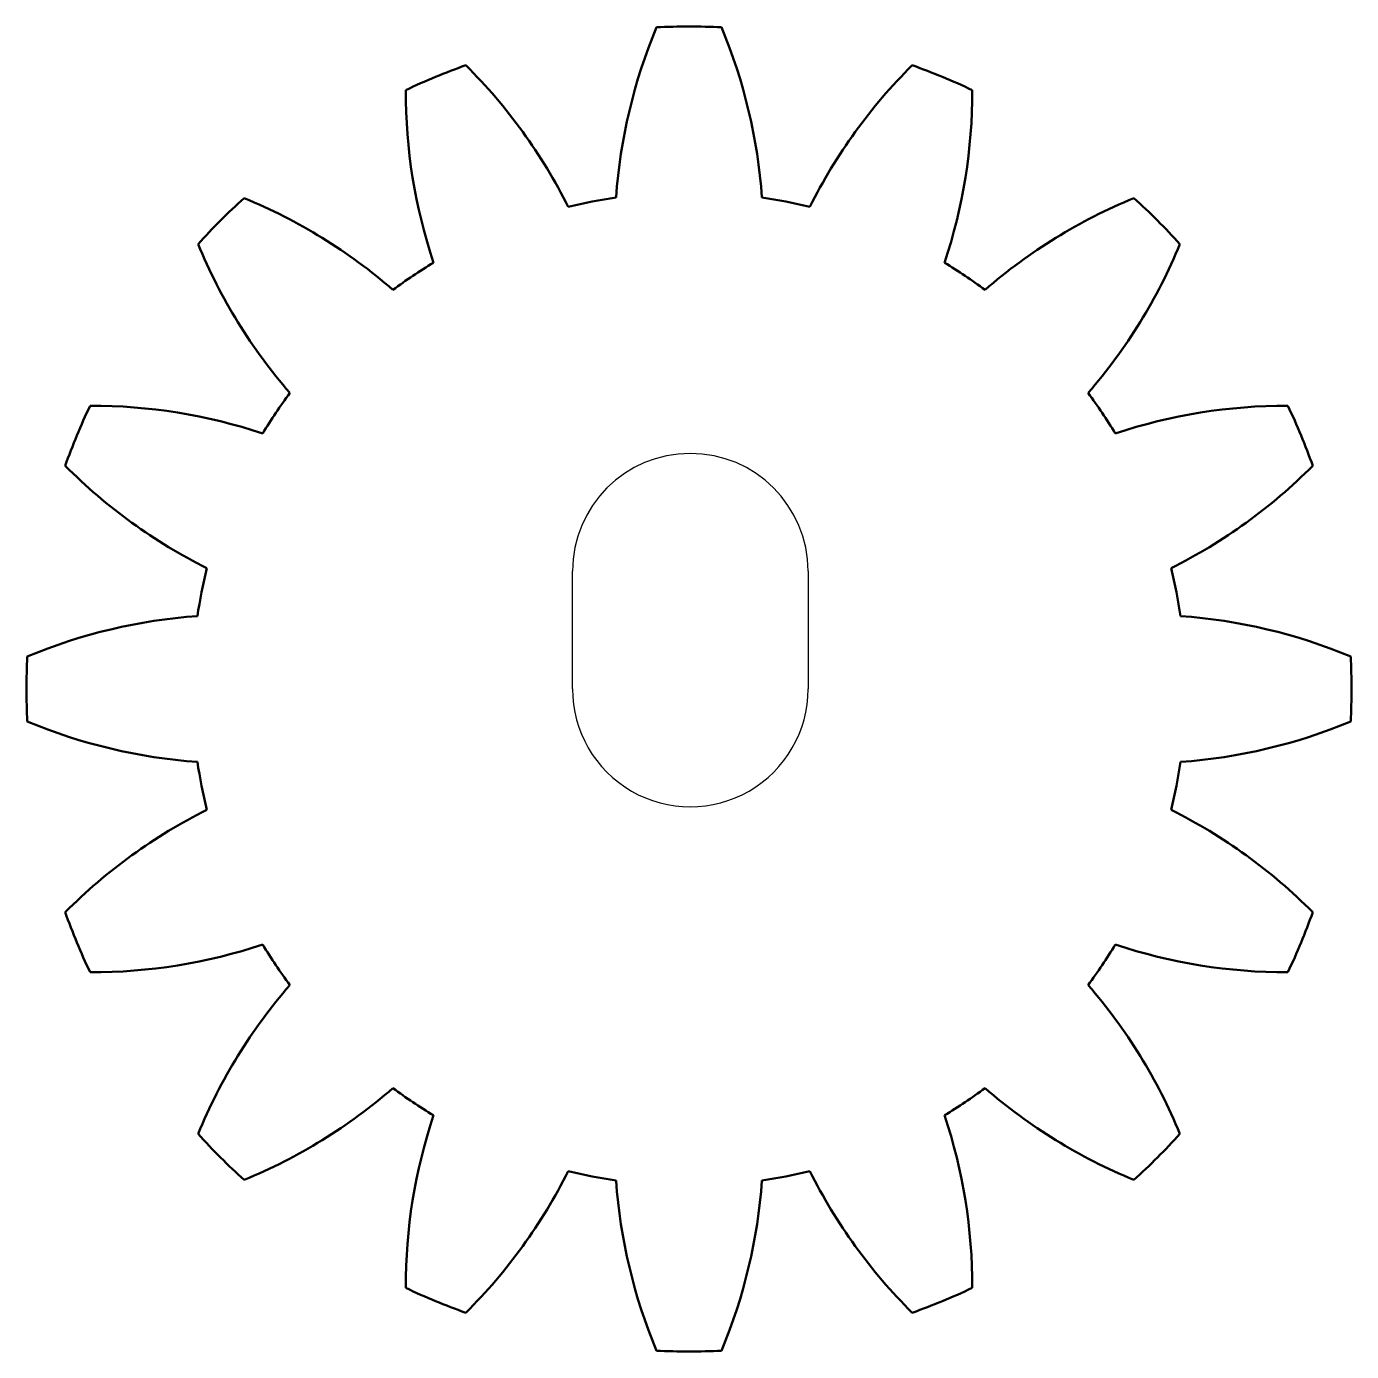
# Model space of a CAD drawing. Header units: millimetres. Extents: x 69.5 to 114.5, y 7.9 to 52.9.
import ezdxf

# ---------------------------------------------------------------- set-up
doc = ezdxf.new("R2010")
doc.units = ezdxf.units.MM
doc.header["$LTSCALE"] = 0.2
doc.layers.add('Visible (ISO)', color=7, linetype='Continuous', lineweight=50)

msp = doc.modelspace()

# ---------------------------------------------------------------- linework, layer by layer
for points in [[(88.064, 30.375), (88.064, 34.375)], [(96.064, 34.375), (96.064, 30.375)]]:
    msp.add_lwpolyline(points)
for centre, start, end in [((92.064, 34.375), 360, 180), ((92.064, 30.375), 179.9954, 360)]:
    msp.add_arc(centre, 4, start, end)
at = {"layer": 'Visible (ISO)'}
for centre, radius, start, end in [((107.845, 45.771), 18.346, 157.3242, 175.947), ((92.02, 30.375), 22.496, 87.1875, 92.8125), ((76.196, 45.771), 18.346, 4.053, 22.6758), ((92.02, 30.375), 22.496, 109.6875, 115.3125), ((71.509, 38.543), 18.346, 26.553, 45.1758), ((112.532, 38.543), 18.346, 134.8242, 153.447), ((92.02, 30.375), 22.496, 64.6875, 70.3125), ((100.749, 50.654), 18.346, 179.8242, 198.447), ((83.292, 50.654), 18.346, 341.553, 0.1758), ((92.02, 30.375), 22.496, 132.1875, 137.8125), ((69.944, 30.072), 18.346, 49.053, 67.6758), ((92.02, 30.375), 16.875, 98.4375, 104.0625), ((92.02, 30.375), 16.875, 75.9375, 81.5625), ((114.096, 30.072), 18.346, 112.3242, 130.947), ((92.02, 30.375), 22.496, 42.1875, 47.8125), ((92.324, 52.451), 18.346, 202.3242, 220.947), ((91.717, 52.451), 18.346, 319.053, 337.6758), ((92.02, 30.375), 16.875, 120.9375, 126.5625), ((92.02, 30.375), 16.875, 53.4375, 59.0625), ((92.02, 30.375), 16.875, 143.4375, 149.0625), ((92.02, 30.375), 16.875, 30.9375, 36.5625), ((92.02, 30.375), 22.496, 154.6875, 160.3125), ((71.741, 21.647), 18.346, 71.553, 90.1758), ((112.3, 21.647), 18.346, 89.8242, 108.447), ((92.02, 30.375), 22.496, 19.6875, 25.3125), ((83.852, 50.887), 18.346, 224.8242, 243.447), ((100.188, 50.887), 18.346, 296.553, 315.1758), ((92.02, 30.375), 16.875, 165.9375, 171.5625), ((92.02, 30.375), 16.875, 8.4375, 14.0625), ((76.625, 14.551), 18.346, 94.053, 112.6758), ((107.416, 14.551), 18.346, 67.3242, 85.947), ((92.02, 30.375), 22.496, 177.1875, 182.8125), ((92.02, 30.375), 22.496, 357.1875, 2.8125), ((76.625, 46.199), 18.346, 247.3242, 265.947), ((107.416, 46.199), 18.346, 274.053, 292.6758), ((92.02, 30.375), 16.875, 188.4375, 194.0625), ((92.02, 30.375), 16.875, 345.9375, 351.5625), ((83.852, 9.863), 18.346, 116.553, 135.1758), ((100.188, 9.863), 18.346, 44.8242, 63.447), ((92.02, 30.375), 22.496, 199.6875, 205.3125), ((92.02, 30.375), 22.496, 334.6875, 340.3125), ((71.741, 39.103), 18.346, 269.8242, 288.447), ((92.02, 30.375), 16.875, 210.9375, 216.5625), ((92.02, 30.375), 16.875, 323.4375, 329.0625), ((112.3, 39.103), 18.346, 251.553, 270.1758), ((92.324, 8.299), 18.346, 139.053, 157.6758), ((91.717, 8.299), 18.346, 22.3242, 40.947), ((69.944, 30.678), 18.346, 292.3242, 310.947), ((92.02, 30.375), 16.875, 233.4375, 239.0625), ((92.02, 30.375), 16.875, 300.9375, 306.5625), ((114.096, 30.678), 18.346, 229.053, 247.6758), ((100.749, 10.095), 18.346, 161.553, 180.1758), ((83.292, 10.095), 18.346, 359.8242, 18.447), ((92.02, 30.375), 22.496, 222.1875, 227.8125), ((92.02, 30.375), 22.496, 312.1875, 317.8125), ((71.509, 22.207), 18.346, 314.8242, 333.447), ((92.02, 30.375), 16.875, 255.9375, 261.5625), ((92.02, 30.375), 16.875, 278.4375, 284.0625), ((112.532, 22.207), 18.346, 206.553, 225.1758), ((107.845, 14.979), 18.346, 184.053, 202.6758), ((76.196, 14.979), 18.346, 337.3242, 355.947), ((92.02, 30.375), 22.496, 244.6875, 250.3125), ((92.02, 30.375), 22.496, 289.6875, 295.3125), ((92.02, 30.375), 22.496, 267.1875, 272.8125)]:
    msp.add_arc(centre, radius, start, end, dxfattribs=at)

doc.saveas('drawing.dxf')
